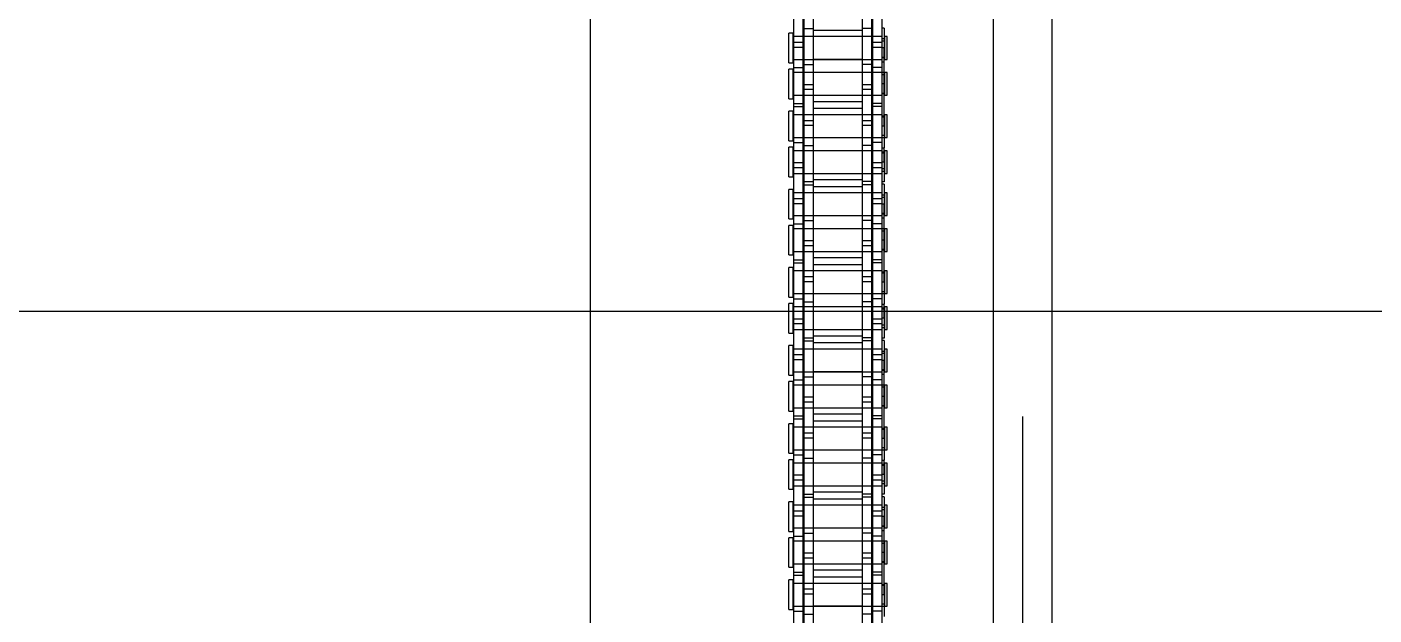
# Model space of a CAD drawing. Header units: metres. Extents: x 0 to 63075, y 0 to 44550.
# Drawn here: x 14017.7 to 14236.6, y 27355 to 27450.7 of the extents above; entities that cross this region are included whole.
import ezdxf

# ---------------------------------------------------------------- set-up
doc = ezdxf.new("R2010")
doc.units = ezdxf.units.M
doc.header["$LTSCALE"] = 75
doc.linetypes.add('HIDDEN2', pattern=[4.7625, 3.175, -1.5875])
for name, color, linetype in [('SDM', 7, 'Continuous'), ('SL1', 8, 'Continuous'), ('SL4', 4, 'Continuous'), ('ST1', 7, 'HIDDEN2')]:
    doc.layers.add(name, color=color, linetype=linetype)

# ---------------------------------------------------------------- blocks, each defined once
blk = doc.blocks.new('A$C52ce5e24')
at = {"layer": 'SL1'}
blk.add_line((6234.22, 5852.88), (5672.38, 5852.88), dxfattribs=at)
blk = doc.blocks.new('A$Cb6dca9d5')
at = {"layer": 'SL4'}
for p, q in [((262.77, 215.01), (262.77, 1004.76)), ((328.24, 215), (328.24, 1004.76)), ((337.77, 1004.76), (337.77, 54.76))]:
    blk.add_line(p, q, dxfattribs=at)
at = {"layer": 'ST1'}
for p, q in [((328.24, 215), (328.24, 1004.76)), ((333, 1004.76), (333, 4.76)), ((297.51, 710.65), (297.51, 717)), ((299.03, 710.65), (299.03, 717)), ((306.96, 710.65), (306.96, 717)), ((308.48, 710.65), (308.48, 717)), ((295.84, 704.3), (295.84, 713.4)), ((297.36, 704.3), (297.36, 713.4)), ((308.64, 704.3), (308.64, 713.4)), ((310.16, 704.3), (310.16, 713.4)), ((295, 705.08), (295, 709.88)), ((295.66, 709.88), (295, 709.88)), ((295.66, 709.88), (295.66, 705.08)), ((310.16, 709.32), (295.66, 709.32)), ((297.36, 709.32), (295.84, 709.32)), ((297.51, 710.65), (299.03, 710.65)), ((297.51, 701.56), (297.51, 710.65)), ((299.03, 709.32), (297.51, 709.32)), ((299.03, 701.56), (299.03, 710.65)), ((299.03, 710.37), (306.96, 710.37)), ((306.96, 709.32), (299.03, 709.32)), ((308.48, 710.65), (306.96, 710.65)), ((306.96, 701.56), (306.96, 710.65)), ((308.48, 709.32), (306.96, 709.32)), ((308.48, 701.56), (308.48, 710.65)), ((310.16, 709.32), (308.64, 709.32)), ((310.49, 710.71), (310.16, 710.71)), ((310.49, 710.71), (310.49, 707.48)), ((310.53, 709.32), (310.53, 705.63)), ((311, 709.32), (310.53, 709.32)), ((311, 705.63), (311, 709.32)), ((295.84, 708.41), (297.36, 708.41)), ((297.36, 707.55), (295.84, 707.55)), ((308.64, 708.41), (310.16, 708.41)), ((310.16, 707.55), (308.64, 707.55)), ((310.53, 708.95), (310.16, 708.95)), ((310.49, 708.58), (310.16, 708.58)), ((310.49, 707.48), (310.16, 707.48)), ((310.49, 694.78), (310.49, 707.48)), ((295, 705.08), (295.66, 705.08)), ((295.66, 705.63), (310.16, 705.63)), ((295.84, 705.63), (297.36, 705.63)), ((297.51, 705.63), (299.03, 705.63)), ((297.51, 704.8), (299.03, 704.8)), ((299.03, 705.63), (306.96, 705.63)), ((306.96, 705.59), (299.03, 705.59)), ((306.96, 705.63), (308.48, 705.63)), ((308.48, 704.8), (306.96, 704.8)), ((308.64, 705.63), (310.16, 705.63)), ((310.16, 706), (310.53, 706)), ((310.49, 705.86), (310.16, 705.86)), ((310.49, 705.18), (310.16, 705.18)), ((310.53, 705.63), (311, 705.63)), ((295, 699.23), (295, 704.03)), ((295.66, 704.03), (295, 704.03)), ((295.66, 704.03), (295.66, 699.23)), ((310.16, 703.47), (295.66, 703.47)), ((295.84, 704.3), (297.36, 704.3)), ((295.84, 697.95), (295.84, 704.3)), ((297.36, 703.47), (295.84, 703.47)), ((297.36, 697.95), (297.36, 704.3)), ((299.03, 703.47), (297.51, 703.47)), ((299.03, 703.52), (306.96, 703.52)), ((306.96, 703.47), (299.03, 703.47)), ((308.48, 703.47), (306.96, 703.47)), ((310.16, 704.3), (308.64, 704.3)), ((308.64, 697.95), (308.64, 704.3)), ((310.49, 703.47), (308.64, 703.47)), ((310.16, 697.95), (310.16, 704.3)), ((310.53, 703.1), (310.16, 703.1)), ((310.53, 703.47), (310.53, 699.78)), ((311, 703.47), (310.53, 703.47)), ((311, 699.78), (311, 703.47)), ((297.51, 700.7), (297.51, 701.56)), ((297.51, 701.56), (299.03, 701.56)), ((297.51, 691.6), (297.51, 700.7)), ((299.03, 700.7), (297.51, 700.7)), ((299.03, 700.7), (299.03, 701.56)), ((299.03, 691.6), (299.03, 700.7)), ((306.96, 700.7), (306.96, 701.56)), ((306.96, 701.56), (308.48, 701.56)), ((306.96, 691.6), (306.96, 700.7)), ((308.48, 700.7), (306.96, 700.7)), ((308.48, 700.7), (308.48, 701.56)), ((308.48, 691.6), (308.48, 700.7)), ((310.49, 701.63), (310.16, 701.63)), ((295, 699.23), (295.66, 699.23)), ((295.66, 699.78), (310.16, 699.78)), ((295.84, 699.78), (297.36, 699.78)), ((295.84, 698.45), (297.36, 698.45)), ((297.51, 699.78), (299.03, 699.78)), ((299.03, 699.78), (306.96, 699.78)), ((306.96, 698.74), (299.03, 698.74)), ((306.96, 699.78), (308.48, 699.78)), ((308.64, 699.78), (310.16, 699.78)), ((310.16, 698.45), (308.64, 698.45)), ((310.16, 700.15), (310.53, 700.15)), ((310.49, 700.01), (310.16, 700.01)), ((310.53, 699.78), (311, 699.78)), ((295, 692.38), (295, 697.18)), ((295.66, 697.18), (295, 697.18)), ((295.66, 697.18), (295.66, 692.38)), ((310.16, 696.62), (295.66, 696.62)), ((295.84, 697.95), (297.36, 697.95)), ((295.84, 688.86), (295.84, 697.95)), ((297.36, 696.62), (295.84, 696.62)), ((297.36, 688.86), (297.36, 697.95)), ((299.03, 696.62), (297.51, 696.62)), ((299.03, 697.67), (306.96, 697.67)), ((306.96, 696.62), (299.03, 696.62)), ((308.48, 696.62), (306.96, 696.62)), ((310.16, 697.95), (308.64, 697.95)), ((308.64, 688.86), (308.64, 697.95)), ((310.16, 696.62), (308.64, 696.62)), ((310.16, 688.86), (310.16, 697.95)), ((310.49, 696.4), (310.16, 696.4)), ((310.53, 696.25), (310.16, 696.25)), ((310.53, 696.62), (310.53, 692.93)), ((311, 696.62), (310.53, 696.62)), ((311, 692.93), (311, 696.62)), ((297.51, 695.71), (299.03, 695.71)), ((299.03, 694.85), (297.51, 694.85)), ((306.96, 695.71), (308.48, 695.71)), ((308.48, 694.85), (306.96, 694.85)), ((310.49, 694.78), (310.16, 694.78)), ((310.49, 694.78), (310.49, 691.23)), ((295, 692.38), (295.66, 692.38)), ((295.66, 692.93), (310.16, 692.93)), ((295.84, 692.93), (297.36, 692.93)), ((295.84, 692.1), (297.36, 692.1)), ((297.51, 692.93), (299.03, 692.93)), ((299.03, 692.93), (306.96, 692.93)), ((306.96, 692.89), (299.03, 692.89)), ((306.96, 692.93), (308.48, 692.93)), ((308.64, 692.93), (310.49, 692.93)), ((310.16, 692.1), (308.64, 692.1)), ((310.16, 693.3), (310.53, 693.3)), ((310.53, 692.93), (311, 692.93)), ((295, 686.53), (295, 691.33)), ((295.66, 691.33), (295, 691.33)), ((295.66, 691.33), (295.66, 686.53)), ((310.16, 690.77), (295.66, 690.77)), ((297.36, 690.77), (295.84, 690.77)), ((297.51, 691.6), (299.03, 691.6)), ((297.51, 685.25), (297.51, 691.6)), ((299.03, 690.77), (297.51, 690.77)), ((299.03, 685.25), (299.03, 691.6)), ((299.03, 690.82), (306.96, 690.82)), ((306.96, 690.77), (299.03, 690.77)), ((308.48, 691.6), (306.96, 691.6)), ((306.96, 685.25), (306.96, 691.6)), ((308.48, 690.77), (306.96, 690.77)), ((308.48, 685.25), (308.48, 691.6)), ((310.16, 690.77), (308.64, 690.77)), ((310.16, 691.23), (310.49, 691.23)), ((310.49, 690.55), (310.16, 690.55)), ((310.53, 690.4), (310.16, 690.4)), ((310.49, 688.93), (310.49, 691.23)), ((310.53, 690.77), (310.53, 687.08)), ((311, 690.77), (310.53, 690.77)), ((311, 687.08), (311, 690.77)), ((295.84, 688), (295.84, 688.86)), ((295.84, 688.86), (297.36, 688.86)), ((295.84, 678.9), (295.84, 688)), ((297.36, 688), (295.84, 688)), ((297.36, 688), (297.36, 688.86)), ((297.36, 678.9), (297.36, 688)), ((308.64, 688), (308.64, 688.86)), ((308.64, 688.86), (310.16, 688.86)), ((308.64, 678.9), (308.64, 688)), ((310.16, 688), (308.64, 688)), ((310.49, 688.93), (310.16, 688.93)), ((310.16, 688), (310.16, 688.86)), ((310.16, 678.9), (310.16, 688)), ((310.49, 687.82), (310.16, 687.82)), ((310.16, 687.45), (310.53, 687.45)), ((310.49, 688.93), (310.49, 685.7)), ((295, 686.53), (295.66, 686.53)), ((295.66, 687.08), (310.16, 687.08)), ((295.84, 687.08), (297.36, 687.08)), ((297.51, 687.08), (299.03, 687.08)), ((297.51, 685.75), (299.03, 685.75)), ((297.51, 685.25), (299.03, 685.25)), ((297.51, 676.16), (297.51, 685.25)), ((299.03, 676.16), (299.03, 685.25)), ((299.03, 687.08), (306.96, 687.08)), ((306.96, 686.04), (299.03, 686.04)), ((306.96, 687.08), (308.48, 687.08)), ((308.48, 685.75), (306.96, 685.75)), ((308.48, 685.25), (306.96, 685.25)), ((306.96, 676.16), (306.96, 685.25)), ((308.48, 676.16), (308.48, 685.25)), ((308.64, 687.08), (310.16, 687.08)), ((310.49, 685.7), (310.16, 685.7)), ((310.49, 685.31), (310.16, 685.31)), ((310.49, 685.31), (310.49, 682.08)), ((310.53, 687.08), (311, 687.08)), ((295, 679.68), (295, 684.48)), ((295.66, 684.48), (295, 684.48)), ((295.66, 684.48), (295.66, 679.68)), ((310.16, 683.92), (295.66, 683.92)), ((297.36, 683.92), (295.84, 683.92)), ((295.84, 683.01), (297.36, 683.01)), ((299.03, 683.92), (297.51, 683.92)), ((299.03, 684.97), (306.96, 684.97)), ((306.96, 683.92), (299.03, 683.92)), ((308.48, 683.92), (306.96, 683.92)), ((310.16, 683.92), (308.64, 683.92)), ((308.64, 683.01), (310.16, 683.01)), ((310.53, 683.55), (310.16, 683.55)), ((310.49, 683.18), (310.16, 683.18)), ((310.53, 683.92), (310.53, 680.23)), ((311, 683.92), (310.53, 683.92)), ((311, 680.23), (311, 683.92)), ((297.36, 682.15), (295.84, 682.15)), ((310.16, 682.15), (308.64, 682.15)), ((310.49, 682.08), (310.16, 682.08)), ((310.49, 669.38), (310.49, 682.08)), ((295, 679.68), (295.66, 679.68)), ((295, 673.83), (295, 678.63)), ((295.66, 678.63), (295, 678.63)), ((295.66, 680.23), (310.16, 680.23)), ((295.66, 678.63), (295.66, 673.83)), ((295.84, 680.23), (297.36, 680.23)), ((295.84, 678.9), (297.36, 678.9)), ((295.84, 672.55), (295.84, 678.9)), ((297.36, 672.55), (297.36, 678.9)), ((297.51, 680.23), (299.03, 680.23)), ((297.51, 679.4), (299.03, 679.4)), ((299.03, 680.23), (306.96, 680.23)), ((306.96, 680.19), (299.03, 680.19)), ((306.96, 680.23), (308.48, 680.23)), ((308.48, 679.4), (306.96, 679.4)), ((308.64, 680.23), (310.16, 680.23)), ((310.16, 678.9), (308.64, 678.9)), ((308.64, 672.55), (308.64, 678.9)), ((310.16, 680.6), (310.53, 680.6)), ((310.49, 680.46), (310.16, 680.46)), ((310.49, 679.78), (310.16, 679.78)), ((310.16, 672.55), (310.16, 678.9)), ((310.53, 680.23), (311, 680.23)), ((310.16, 678.07), (295.66, 678.07)), ((297.36, 678.07), (295.84, 678.07)), ((299.03, 678.07), (297.51, 678.07)), ((299.03, 678.12), (306.96, 678.12)), ((306.96, 678.07), (299.03, 678.07)), ((308.48, 678.07), (306.96, 678.07)), ((310.49, 678.07), (308.64, 678.07)), ((310.53, 677.7), (310.16, 677.7)), ((310.53, 678.07), (310.53, 674.38)), ((311, 678.07), (310.53, 678.07)), ((311, 674.38), (311, 678.07)), ((295.66, 674.38), (310.16, 674.38)), ((295.84, 674.38), (297.36, 674.38)), ((297.51, 675.3), (297.51, 676.16)), ((297.51, 676.16), (299.03, 676.16)), ((297.51, 666.2), (297.51, 675.3)), ((299.03, 675.3), (297.51, 675.3)), ((297.51, 674.38), (299.03, 674.38)), ((299.03, 675.3), (299.03, 676.16)), ((299.03, 666.2), (299.03, 675.3)), ((299.03, 674.38), (306.96, 674.38)), ((306.96, 675.3), (306.96, 676.16)), ((306.96, 676.16), (308.48, 676.16)), ((306.96, 666.2), (306.96, 675.3)), ((308.48, 675.3), (306.96, 675.3)), ((306.96, 674.38), (308.48, 674.38)), ((308.48, 675.3), (308.48, 676.16)), ((308.48, 666.2), (308.48, 675.3)), ((308.64, 674.38), (310.16, 674.38)), ((310.49, 676.23), (310.16, 676.23)), ((310.16, 674.75), (310.53, 674.75)), ((310.49, 674.61), (310.16, 674.61)), ((310.53, 674.38), (311, 674.38)), ((295, 673.83), (295.66, 673.83)), ((295.84, 673.05), (297.36, 673.05)), ((295.84, 672.55), (297.36, 672.55)), ((295.84, 663.46), (295.84, 672.55)), ((297.36, 663.46), (297.36, 672.55)), ((306.96, 673.34), (299.03, 673.34)), ((299.03, 672.27), (306.96, 672.27)), ((310.16, 673.05), (308.64, 673.05)), ((310.16, 672.55), (308.64, 672.55)), ((308.64, 663.46), (308.64, 672.55)), ((310.16, 663.46), (310.16, 672.55)), ((295, 666.98), (295, 671.78)), ((295.66, 671.78), (295, 671.78)), ((295.66, 671.78), (295.66, 666.98)), ((310.16, 671.22), (295.66, 671.22)), ((297.36, 671.22), (295.84, 671.22)), ((299.03, 671.22), (297.51, 671.22)), ((297.51, 670.31), (299.03, 670.31)), ((306.96, 671.22), (299.03, 671.22)), ((308.48, 671.22), (306.96, 671.22)), ((306.96, 670.31), (308.48, 670.31)), ((310.16, 671.22), (308.64, 671.22)), ((310.49, 671), (310.16, 671)), ((310.53, 670.85), (310.16, 670.85)), ((310.53, 671.22), (310.53, 667.53)), ((311, 671.22), (310.53, 671.22)), ((311, 667.53), (311, 671.22)), ((299.03, 669.45), (297.51, 669.45)), ((308.48, 669.45), (306.96, 669.45)), ((310.49, 669.38), (310.16, 669.38)), ((310.16, 667.9), (310.53, 667.9)), ((310.49, 669.38), (310.49, 665.83)), ((295, 666.98), (295.66, 666.98)), ((295, 661.13), (295, 665.93)), ((295.66, 665.93), (295, 665.93)), ((295.66, 667.53), (310.16, 667.53)), ((295.66, 665.93), (295.66, 661.13)), ((310.16, 665.37), (295.66, 665.37)), ((295.84, 667.53), (297.36, 667.53)), ((295.84, 666.7), (297.36, 666.7)), ((297.36, 665.37), (295.84, 665.37)), ((297.51, 667.53), (299.03, 667.53)), ((297.51, 666.2), (299.03, 666.2)), ((297.51, 659.85), (297.51, 666.2)), ((299.03, 665.37), (297.51, 665.37)), ((299.03, 659.85), (299.03, 666.2)), ((299.03, 667.53), (306.96, 667.53)), ((306.96, 667.49), (299.03, 667.49)), ((299.03, 665.42), (306.96, 665.42)), ((306.96, 665.37), (299.03, 665.37)), ((306.96, 667.53), (308.48, 667.53)), ((308.48, 666.2), (306.96, 666.2)), ((306.96, 659.85), (306.96, 666.2)), ((308.48, 665.37), (306.96, 665.37)), ((308.48, 659.85), (308.48, 666.2)), ((308.64, 667.53), (310.49, 667.53)), ((310.16, 666.7), (308.64, 666.7)), ((310.16, 665.37), (308.64, 665.37)), ((310.16, 665.83), (310.49, 665.83)), ((310.49, 663.53), (310.49, 665.83)), ((310.53, 667.53), (311, 667.53)), ((310.53, 665.37), (310.53, 661.68)), ((311, 665.37), (310.53, 665.37)), ((311, 661.68), (311, 665.37)), ((295.84, 662.6), (295.84, 663.46)), ((295.84, 663.46), (297.36, 663.46)), ((297.36, 662.6), (297.36, 663.46)), ((308.64, 662.6), (308.64, 663.46)), ((308.64, 663.46), (310.16, 663.46)), ((310.49, 665.15), (310.16, 665.15)), ((310.53, 665), (310.16, 665)), ((310.49, 663.53), (310.16, 663.53)), ((310.16, 662.6), (310.16, 663.46)), ((310.49, 663.53), (310.49, 660.3)), ((295, 661.13), (295.66, 661.13)), ((295.66, 661.68), (310.16, 661.68)), ((295.84, 653.5), (295.84, 662.6)), ((297.36, 662.6), (295.84, 662.6)), ((295.84, 661.68), (297.36, 661.68)), ((297.36, 653.5), (297.36, 662.6)), ((297.51, 661.68), (299.03, 661.68)), ((299.03, 661.68), (306.96, 661.68)), ((306.96, 661.68), (308.48, 661.68)), ((308.64, 653.5), (308.64, 662.6)), ((310.16, 662.6), (308.64, 662.6)), ((308.64, 661.68), (310.16, 661.68)), ((310.16, 653.5), (310.16, 662.6)), ((310.49, 662.42), (310.16, 662.42)), ((310.16, 662.05), (310.53, 662.05)), ((310.53, 661.68), (311, 661.68)), ((295, 654.28), (295, 659.08)), ((295.66, 659.08), (295, 659.08)), ((295.66, 659.08), (295.66, 654.28)), ((297.51, 660.35), (299.03, 660.35)), ((297.51, 659.85), (299.03, 659.85)), ((297.51, 650.76), (297.51, 659.85)), ((299.03, 650.76), (299.03, 659.85)), ((306.96, 660.64), (299.03, 660.64)), ((299.03, 659.57), (306.96, 659.57)), ((308.48, 660.35), (306.96, 660.35)), ((308.48, 659.85), (306.96, 659.85)), ((306.96, 650.76), (306.96, 659.85)), ((308.48, 650.76), (308.48, 659.85)), ((310.49, 660.3), (310.16, 660.3)), ((310.49, 659.91), (310.16, 659.91)), ((310.49, 659.91), (310.49, 656.68)), ((310.16, 658.52), (295.66, 658.52)), ((297.36, 658.52), (295.84, 658.52)), ((295.84, 657.61), (297.36, 657.61)), ((297.36, 656.75), (295.84, 656.75)), ((299.03, 658.52), (297.51, 658.52)), ((306.96, 658.52), (299.03, 658.52)), ((308.48, 658.52), (306.96, 658.52)), ((310.16, 658.52), (308.64, 658.52)), ((308.64, 657.61), (310.16, 657.61)), ((310.16, 656.75), (308.64, 656.75)), ((310.53, 658.15), (310.16, 658.15)), ((310.49, 657.78), (310.16, 657.78)), ((310.49, 656.68), (310.16, 656.68)), ((310.49, 643.98), (310.49, 656.68)), ((310.53, 658.52), (310.53, 654.83)), ((311, 658.52), (310.53, 658.52)), ((311, 654.83), (311, 658.52)), ((295.66, 654.83), (310.16, 654.83)), ((295.84, 654.83), (297.36, 654.83)), ((297.51, 654.83), (299.03, 654.83)), ((299.03, 654.83), (306.96, 654.83)), ((306.96, 654.79), (299.03, 654.79)), ((306.96, 654.83), (308.48, 654.83)), ((308.64, 654.83), (310.16, 654.83)), ((310.16, 655.2), (310.53, 655.2)), ((310.49, 655.06), (310.16, 655.06)), ((310.53, 654.83), (311, 654.83)), ((295, 654.28), (295.66, 654.28)), ((295, 648.43), (295, 653.23)), ((295.66, 653.23), (295, 653.23)), ((295.66, 653.23), (295.66, 648.43)), ((310.16, 652.67), (295.66, 652.67)), ((295.84, 653.5), (297.36, 653.5)), ((295.84, 647.15), (295.84, 653.5)), ((297.36, 652.67), (295.84, 652.67)), ((297.36, 647.15), (297.36, 653.5)), ((297.51, 654), (299.03, 654)), ((299.03, 652.67), (297.51, 652.67)), ((299.03, 652.72), (306.96, 652.72)), ((306.96, 652.67), (299.03, 652.67)), ((308.48, 654), (306.96, 654)), ((308.48, 652.67), (306.96, 652.67)), ((310.16, 653.5), (308.64, 653.5)), ((308.64, 647.15), (308.64, 653.5)), ((310.49, 652.67), (308.64, 652.67)), ((310.49, 654.38), (310.16, 654.38)), ((310.16, 647.15), (310.16, 653.5)), ((310.53, 652.3), (310.16, 652.3)), ((310.53, 652.67), (310.53, 648.98)), ((311, 652.67), (310.53, 652.67)), ((311, 648.98), (311, 652.67)), ((297.51, 649.9), (297.51, 650.76)), ((297.51, 650.76), (299.03, 650.76)), ((299.03, 649.9), (299.03, 650.76)), ((306.96, 649.9), (306.96, 650.76)), ((306.96, 650.76), (308.48, 650.76)), ((308.48, 649.9), (308.48, 650.76)), ((310.49, 650.83), (310.16, 650.83)), ((295, 648.43), (295.66, 648.43)), ((295.66, 648.98), (310.16, 648.98)), ((295.84, 648.98), (297.36, 648.98)), ((297.51, 640.8), (297.51, 649.9)), ((299.03, 649.9), (297.51, 649.9)), ((297.51, 648.98), (299.03, 648.98)), ((299.03, 640.8), (299.03, 649.9)), ((299.03, 648.98), (306.96, 648.98)), ((306.96, 647.94), (299.03, 647.94)), ((306.96, 640.8), (306.96, 649.9)), ((308.48, 649.9), (306.96, 649.9)), ((306.96, 648.98), (308.48, 648.98)), ((308.48, 640.8), (308.48, 649.9)), ((308.64, 648.98), (310.16, 648.98)), ((310.16, 649.35), (310.53, 649.35)), ((310.49, 649.21), (310.16, 649.21)), ((310.53, 648.98), (311, 648.98)), ((295, 641.58), (295, 646.38)), ((295.66, 646.38), (295, 646.38)), ((295.66, 646.38), (295.66, 641.58)), ((310.16, 645.82), (295.66, 645.82)), ((295.84, 647.65), (297.36, 647.65)), ((295.84, 647.15), (297.36, 647.15)), ((295.84, 638.06), (295.84, 647.15)), ((297.36, 645.82), (295.84, 645.82)), ((297.36, 638.06), (297.36, 647.15)), ((299.03, 645.82), (297.51, 645.82)), ((299.03, 646.87), (306.96, 646.87)), ((306.96, 645.82), (299.03, 645.82)), ((308.48, 645.82), (306.96, 645.82)), ((310.16, 647.65), (308.64, 647.65)), ((310.16, 647.15), (308.64, 647.15)), ((308.64, 638.06), (308.64, 647.15)), ((310.16, 645.82), (308.64, 645.82)), ((310.16, 638.06), (310.16, 647.15)), ((310.53, 645.82), (310.53, 642.13)), ((311, 645.82), (310.53, 645.82)), ((311, 642.13), (311, 645.82)), ((297.51, 644.91), (299.03, 644.91)), ((299.03, 644.05), (297.51, 644.05)), ((306.96, 644.91), (308.48, 644.91)), ((308.48, 644.05), (306.96, 644.05)), ((310.49, 645.6), (310.16, 645.6)), ((310.53, 645.45), (310.16, 645.45)), ((310.49, 643.98), (310.16, 643.98)), ((310.49, 643.98), (310.49, 640.43)), ((295, 641.58), (295.66, 641.58)), ((295.66, 642.13), (310.16, 642.13)), ((295.84, 642.13), (297.36, 642.13)), ((295.84, 641.3), (297.36, 641.3)), ((297.51, 642.13), (299.03, 642.13)), ((299.03, 642.13), (306.96, 642.13)), ((306.96, 642.09), (299.03, 642.09)), ((306.96, 642.13), (308.48, 642.13)), ((308.64, 642.13), (310.49, 642.13)), ((310.16, 641.3), (308.64, 641.3)), ((310.16, 642.5), (310.53, 642.5)), ((310.53, 642.13), (311, 642.13)), ((295, 635.73), (295, 640.53)), ((295.66, 640.53), (295, 640.53)), ((295.66, 640.53), (295.66, 635.73)), ((310.16, 639.97), (295.66, 639.97)), ((297.36, 639.97), (295.84, 639.97)), ((297.51, 640.8), (299.03, 640.8)), ((297.51, 634.45), (297.51, 640.8)), ((299.03, 639.97), (297.51, 639.97)), ((299.03, 634.45), (299.03, 640.8)), ((299.03, 640.02), (306.96, 640.02)), ((306.96, 639.97), (299.03, 639.97)), ((308.48, 640.8), (306.96, 640.8)), ((306.96, 634.45), (306.96, 640.8)), ((308.48, 639.97), (306.96, 639.97)), ((308.48, 634.45), (308.48, 640.8)), ((310.16, 639.97), (308.64, 639.97)), ((310.16, 640.43), (310.49, 640.43)), ((310.49, 639.75), (310.16, 639.75)), ((310.53, 639.6), (310.16, 639.6)), ((310.49, 638.13), (310.49, 640.43)), ((310.53, 639.97), (310.53, 636.28)), ((311, 639.97), (310.53, 639.97)), ((311, 636.28), (311, 639.97)), ((295.84, 637.2), (295.84, 638.06)), ((295.84, 638.06), (297.36, 638.06)), ((295.84, 628.1), (295.84, 637.2)), ((297.36, 637.2), (295.84, 637.2)), ((297.36, 637.2), (297.36, 638.06)), ((297.36, 628.1), (297.36, 637.2)), ((308.64, 637.2), (308.64, 638.06)), ((308.64, 638.06), (310.16, 638.06)), ((308.64, 628.1), (308.64, 637.2)), ((310.16, 637.2), (308.64, 637.2)), ((310.49, 638.13), (310.16, 638.13)), ((310.16, 637.2), (310.16, 638.06)), ((310.16, 628.1), (310.16, 637.2)), ((310.49, 637.02), (310.16, 637.02)), ((310.49, 638.13), (310.49, 634.9)), ((295, 635.73), (295.66, 635.73)), ((295.66, 636.28), (310.16, 636.28)), ((295.84, 636.28), (297.36, 636.28)), ((297.51, 636.28), (299.03, 636.28)), ((297.51, 634.95), (299.03, 634.95)), ((299.03, 636.28), (306.96, 636.28)), ((306.96, 635.24), (299.03, 635.24)), ((306.96, 636.28), (308.48, 636.28)), ((308.48, 634.95), (306.96, 634.95)), ((308.64, 636.28), (310.16, 636.28)), ((310.16, 636.65), (310.53, 636.65)), ((310.49, 634.9), (310.16, 634.9)), ((310.53, 636.28), (311, 636.28)), ((295, 628.88), (295, 633.68)), ((295.66, 633.68), (295, 633.68)), ((295.66, 633.68), (295.66, 628.88)), ((310.16, 633.12), (295.66, 633.12)), ((297.36, 633.12), (295.84, 633.12)), ((297.51, 634.45), (299.03, 634.45)), ((297.51, 625.36), (297.51, 634.45)), ((299.03, 633.12), (297.51, 633.12)), ((299.03, 625.36), (299.03, 634.45)), ((299.03, 634.17), (306.96, 634.17)), ((306.96, 633.12), (299.03, 633.12)), ((308.48, 634.45), (306.96, 634.45)), ((306.96, 625.36), (306.96, 634.45)), ((308.48, 633.12), (306.96, 633.12)), ((308.48, 625.36), (308.48, 634.45)), ((310.16, 633.12), (308.64, 633.12)), ((310.49, 634.51), (310.16, 634.51)), ((310.53, 632.75), (310.16, 632.75)), ((310.49, 634.51), (310.49, 631.28)), ((310.53, 633.12), (310.53, 629.43)), ((311, 633.12), (310.53, 633.12)), ((311, 629.43), (311, 633.12)), ((295.84, 632.21), (297.36, 632.21)), ((297.36, 631.35), (295.84, 631.35)), ((308.64, 632.21), (310.16, 632.21)), ((310.16, 631.35), (308.64, 631.35)), ((310.49, 632.38), (310.16, 632.38)), ((310.49, 631.28), (310.16, 631.28)), ((310.49, 618.58), (310.49, 631.28)), ((295, 628.88), (295.66, 628.88)), ((295.66, 629.43), (310.16, 629.43)), ((295.84, 629.43), (297.36, 629.43)), ((297.51, 629.43), (299.03, 629.43)), ((297.51, 628.6), (299.03, 628.6)), ((299.03, 629.43), (306.96, 629.43)), ((306.96, 629.39), (299.03, 629.39)), ((306.96, 629.43), (308.48, 629.43)), ((308.48, 628.6), (306.96, 628.6)), ((308.64, 629.43), (310.16, 629.43)), ((310.16, 629.8), (310.53, 629.8)), ((310.49, 629.66), (310.16, 629.66)), ((310.49, 628.98), (310.16, 628.98)), ((310.53, 629.43), (311, 629.43)), ((295, 623.03), (295, 627.83)), ((295.66, 627.83), (295, 627.83)), ((295.66, 627.83), (295.66, 623.03)), ((310.16, 627.27), (295.66, 627.27)), ((295.84, 628.1), (297.36, 628.1)), ((295.84, 621.75), (295.84, 628.1)), ((297.36, 627.27), (295.84, 627.27)), ((297.36, 621.75), (297.36, 628.1)), ((299.03, 627.27), (297.51, 627.27)), ((299.03, 627.32), (306.96, 627.32)), ((306.96, 627.27), (299.03, 627.27)), ((308.48, 627.27), (306.96, 627.27)), ((310.16, 628.1), (308.64, 628.1)), ((308.64, 621.75), (308.64, 628.1)), ((310.49, 627.27), (308.64, 627.27)), ((310.16, 621.75), (310.16, 628.1)), ((310.53, 626.9), (310.16, 626.9)), ((310.53, 627.27), (310.53, 623.58)), ((311, 627.27), (310.53, 627.27)), ((311, 623.58), (311, 627.27)), ((297.51, 624.5), (297.51, 625.36)), ((297.51, 625.36), (299.03, 625.36)), ((297.51, 615.4), (297.51, 624.5)), ((299.03, 624.5), (297.51, 624.5)), ((299.03, 624.5), (299.03, 625.36)), ((299.03, 615.4), (299.03, 624.5)), ((306.96, 624.5), (306.96, 625.36)), ((306.96, 625.36), (308.48, 625.36)), ((306.96, 615.4), (306.96, 624.5)), ((308.48, 624.5), (306.96, 624.5)), ((308.48, 624.5), (308.48, 625.36)), ((308.48, 615.4), (308.48, 624.5)), ((310.49, 625.43), (310.16, 625.43)), ((310.16, 623.95), (310.53, 623.95)), ((310.49, 623.81), (310.16, 623.81)), ((295, 623.03), (295.66, 623.03)), ((295.66, 623.58), (310.16, 623.58)), ((295.84, 623.58), (297.36, 623.58)), ((295.84, 622.25), (297.36, 622.25)), ((295.84, 621.75), (297.36, 621.75)), ((295.84, 612.66), (295.84, 621.75)), ((297.36, 612.66), (297.36, 621.75)), ((297.51, 623.58), (299.03, 623.58)), ((299.03, 623.58), (306.96, 623.58)), ((306.96, 622.54), (299.03, 622.54)), ((306.96, 623.58), (308.48, 623.58)), ((308.64, 623.58), (310.16, 623.58)), ((310.16, 622.25), (308.64, 622.25)), ((310.16, 621.75), (308.64, 621.75)), ((308.64, 612.66), (308.64, 621.75)), ((310.16, 612.66), (310.16, 621.75)), ((310.53, 623.58), (311, 623.58)), ((295, 616.18), (295, 620.98)), ((295.66, 620.98), (295, 620.98)), ((295.66, 620.98), (295.66, 616.18)), ((310.16, 620.42), (295.66, 620.42)), ((297.36, 620.42), (295.84, 620.42)), ((299.03, 620.42), (297.51, 620.42)), ((297.51, 619.51), (299.03, 619.51)), ((299.03, 621.47), (306.96, 621.47)), ((306.96, 620.42), (299.03, 620.42)), ((308.48, 620.42), (306.96, 620.42)), ((306.96, 619.51), (308.48, 619.51)), ((310.16, 620.42), (308.64, 620.42)), ((310.49, 620.2), (310.16, 620.2)), ((310.53, 620.05), (310.16, 620.05)), ((310.53, 620.42), (310.53, 616.73)), ((311, 620.42), (310.53, 620.42)), ((311, 616.73), (311, 620.42)), ((299.03, 618.65), (297.51, 618.65)), ((308.48, 618.65), (306.96, 618.65)), ((310.49, 618.58), (310.16, 618.58)), ((310.49, 618.58), (310.49, 615.03)), ((295, 616.18), (295.66, 616.18)), ((295.66, 616.73), (310.16, 616.73)), ((295.84, 616.73), (297.36, 616.73)), ((295.84, 615.9), (297.36, 615.9)), ((297.51, 616.73), (299.03, 616.73)), ((297.51, 615.4), (299.03, 615.4)), ((297.51, 609.05), (297.51, 615.4)), ((299.03, 609.05), (299.03, 615.4)), ((299.03, 616.73), (306.96, 616.73)), ((306.96, 616.69), (299.03, 616.69)), ((306.96, 616.73), (308.48, 616.73)), ((308.48, 615.4), (306.96, 615.4)), ((306.96, 609.05), (306.96, 615.4)), ((308.48, 609.05), (308.48, 615.4)), ((308.64, 616.73), (310.49, 616.73)), ((310.16, 615.9), (308.64, 615.9)), ((310.16, 617.1), (310.53, 617.1)), ((310.53, 616.73), (311, 616.73))]:
    blk.add_line(p, q, dxfattribs=at)

msp = doc.modelspace()

# ---------------------------------------------------------------- block references
at = {"layer": 'SDM'}
for name, p in [('A$C52ce5e24', (8259.51, 21551.5)), ('A$Cb6dca9d5', (13846.47, 26739.77))]:
    msp.add_blockref(name, p, dxfattribs=at)

doc.saveas('drawing.dxf')
